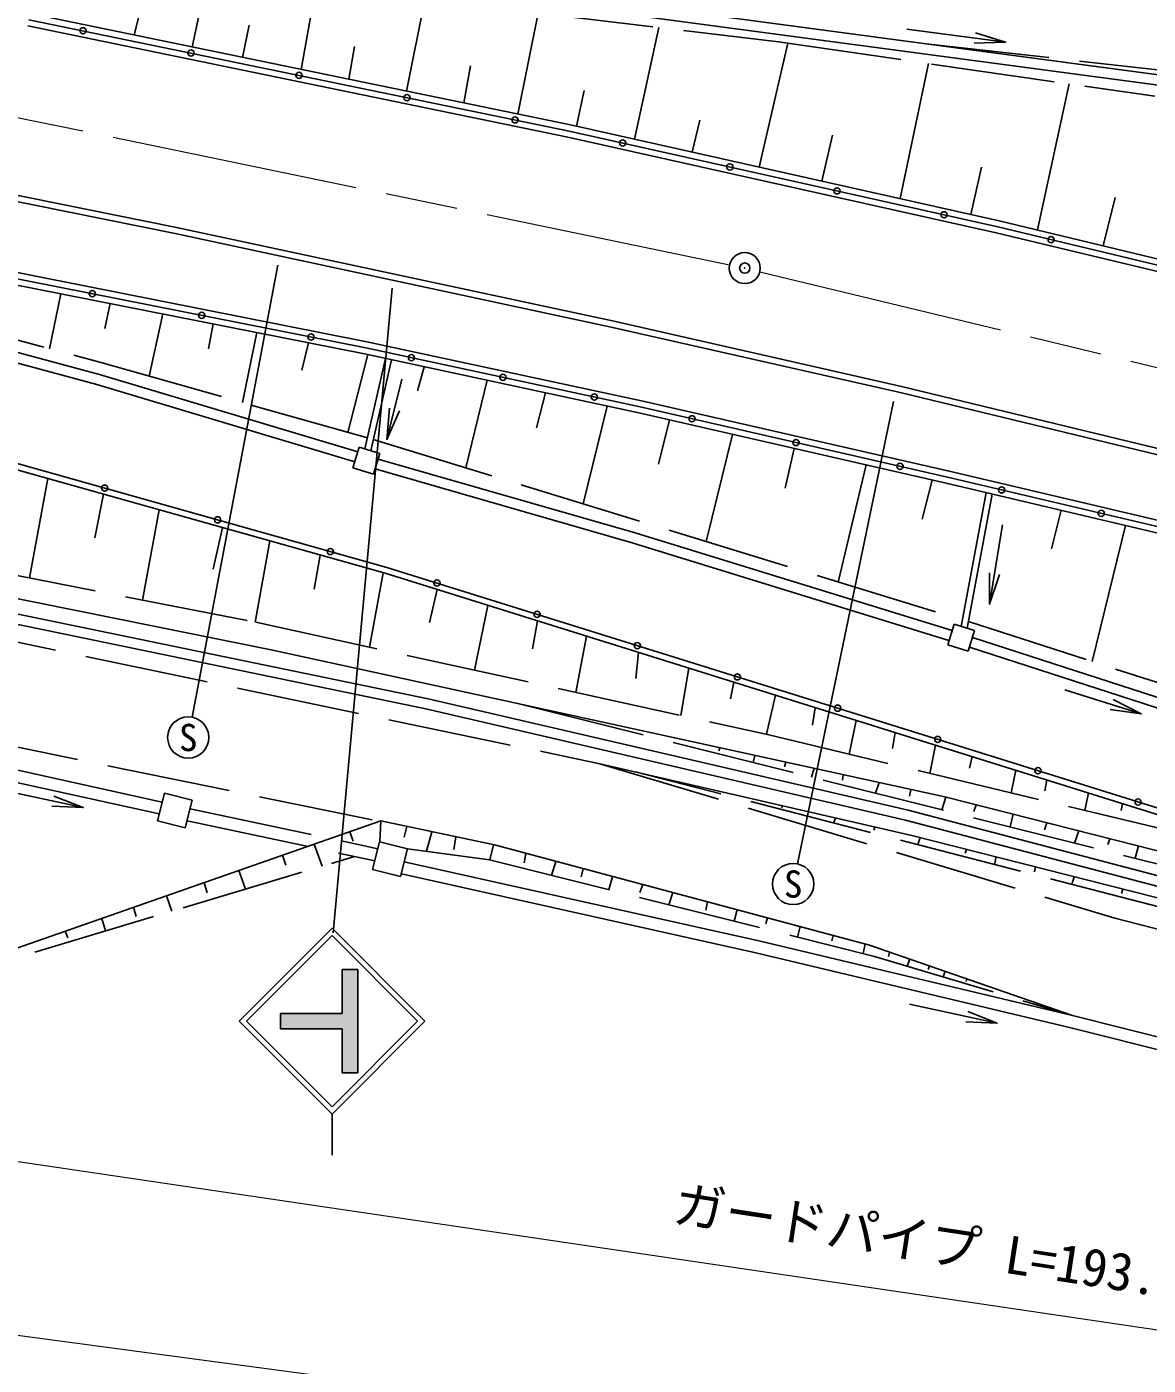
# Model space of a CAD drawing. Units: millimetres, scale not verified. Extents: x 40000 to 680000, y 20000 to 380000.
# Drawn here: x 433761 to 488106, y 236903 to 301762 of the extents above; entities that cross this region are included whole.
import ezdxf
from ezdxf.enums import TextEntityAlignment as Align

# ---------------------------------------------------------------- set-up
doc = ezdxf.new("R2010")
doc.units = ezdxf.units.MM
doc.header["$LTSCALE"] = 1000
doc.header["$PDMODE"] = 32
doc.header["$PDSIZE"] = 500
doc.linetypes.add('CHAIN', pattern=[18.5, 12, -1.5, 3.5, -1.5])
doc.linetypes.add('DASHED', pattern=[7.5, 6, -1.5])
for name, color, linetype, lineweight in [('M-BGD', 7, 'Continuous', 25), ('M-BGD-EXST', 7, 'Continuous', 25), ('M-BMK', 2, 'CHAIN', 13), ('M-BMK-SRVR', 3, 'Continuous', 25), ('M-STR-HTXT', 7, 'Continuous', 13), ('M-STR-STRC', 7, 'Continuous', 25)]:
    doc.layers.add(name, color=color, linetype=linetype, lineweight=lineweight)
doc.layers.add('M-OTRS', color=6, linetype='Continuous')
doc.styles.add('ＭＳ ゴシック', font='')
doc.styles.get('ＭＳ ゴシック').set_extended_font_data('MS Gothic')

# ---------------------------------------------------------------- blocks, each defined once
blk = doc.blocks.new('open_arrow')
at = {"color": 0, "linetype": 'Continuous', "lineweight": -2}
blk.add_lwpolyline([(7.5, 1.25), (0, 0), (7.5, -1.25)], dxfattribs=at)

msp = doc.modelspace()

# ---------------------------------------------------------------- hatches: boundary and pattern name
at = {"layer": 'M-STR-STRC'}
msp.add_hatch(color=256, dxfattribs=at).paths.add_polyline_path([(446053, 253949), (449053, 253949), (449053, 256074), (449803, 256074), (449803, 251074), (449053, 251074), (449053, 253199), (446053, 253199)])

# ---------------------------------------------------------------- linework, layer by layer
at = {"layer": 'M-BGD'}
for p, q in [((451474, 304397), (504951, 297241)), ((441781, 300780), (442487, 304173)), ((447054, 299693), (447766, 303652)), ((451417, 303900), (504837, 296751)), ((452164, 298640), (453056, 303081)), ((438963, 301361), (439316, 302796)), ((457559, 297528), (458541, 302424)), ((433809, 301811), (459981, 296416)), ((460044, 296709), (433867, 302105)), ((444215, 300279), (444543, 301835)), ((463209, 296310), (464390, 301724)), ((469250, 294960), (470641, 300964)), ((449364, 299217), (449635, 300811)), ((454939, 298068), (455256, 299869)), ((476091, 293433), (477457, 299979)), ((460399, 296937), (460779, 298674)), ((482734, 291916), (484280, 298993)), ((466009, 295685), (466377, 297234)), ((459981, 296416), (480742, 291779)), ((480810, 292071), (460044, 296709)), ((472285, 294283), (472811, 296510)), ((426755, 294617), (440953, 291742)), ((426812, 294912), (441015, 292036)), ((479515, 292668), (480026, 294955)), ((485916, 291149), (486499, 293491)), ((441015, 292036), (462146, 287504)), ((511880, 284584), (480810, 292071)), ((440953, 291742), (462081, 287211)), ((480742, 291779), (511809, 284293)), ((429042, 290693), (450247, 286497)), ((428987, 290398), (450187, 286203)), ((421914, 289039), (437286, 284907)), ((435412, 288821), (434866, 286160)), ((421767, 288561), (437149, 284426)), ((437795, 288350), (437551, 287148)), ((440350, 287844), (439694, 284828)), ((442802, 287359), (442571, 286160)), ((462146, 287504), (476156, 284323)), ((444914, 286941), (444209, 283551)), ((462081, 287211), (476087, 284031)), ((447413, 286446), (447097, 285127)), ((450187, 286203), (463485, 283340)), ((450247, 286497), (463550, 283632)), ((450282, 285876), (449320, 282105)), ((450144, 281307), (451143, 285691)), ((450431, 281218), (451436, 285627)), ((437286, 284907), (449799, 281161)), ((453022, 285286), (452692, 284113)), ((437149, 284426), (449652, 280684)), ((456071, 284629), (455036, 280388)), ((476156, 284323), (565498, 262721)), ((458893, 284021), (458457, 282325)), ((463550, 283632), (478663, 280180)), ((476087, 284031), (565428, 262429)), ((461886, 283377), (460721, 278645)), ((463485, 283340), (478595, 279888)), ((464901, 282708), (464375, 280574)), ((429335, 281711), (451211, 275564)), ((467955, 282011), (466682, 276817)), ((429258, 281421), (451126, 275277)), ((449870, 281391), (449563, 280393)), ((449870, 281391), (450868, 281084)), ((450560, 280086), (450868, 281084)), ((470955, 281325), (470509, 279407)), ((450560, 280086), (449563, 280393)), ((450638, 280337), (463093, 276751)), ((450785, 280815), (463236, 277231)), ((474430, 280532), (473076, 274856)), ((434785, 279868), (433899, 275054)), ((477641, 279798), (477154, 277903)), ((478595, 279888), (497880, 275335)), ((478663, 280180), (497952, 275626)), ((437485, 279109), (437067, 276992)), ((480257, 279187), (479040, 272707)), ((480549, 279118), (479328, 272618)), ((440179, 278352), (439377, 273981)), ((483891, 278330), (483418, 276470)), ((443239, 277492), (442789, 275472)), ((463236, 277231), (478599, 272501)), ((487002, 277595), (485389, 271006)), ((419076, 276920), (445599, 271565)), ((445542, 276845), (444825, 272914)), ((463093, 276751), (478451, 272023)), ((447973, 276162), (447693, 274513)), ((451027, 275304), (450365, 271699)), ((451126, 275277), (494801, 261636)), ((451211, 275564), (494898, 261920)), ((453656, 274486), (453270, 272887)), ((429009, 274190), (453209, 269200)), ((456096, 273724), (455459, 270581)), ((428907, 273700), (453102, 268712)), ((458512, 272970), (458272, 271612)), ((478695, 272813), (478387, 271815)), ((478695, 272813), (479692, 272506)), ((479385, 271508), (479692, 272506)), ((460881, 272230), (460367, 269504)), ((479385, 271508), (478387, 271815)), ((479589, 272172), (512518, 261505)), ((445599, 271565), (456874, 269110)), ((463406, 271441), (463283, 270184)), ((479442, 271694), (512371, 261027)), ((465850, 270678), (465461, 268386)), ((468017, 270001), (467862, 269190)), ((453209, 269200), (476467, 263803)), ((470036, 269370), (469609, 267476)), ((453102, 268712), (476347, 263317)), ((456874, 269110), (478252, 264442)), ((471970, 268766), (471831, 267920)), ((473959, 268145), (473617, 266517)), ((475841, 267557), (475711, 266789)), ((467349, 266823), (467302, 266676)), ((477799, 266946), (477517, 265583)), ((429962, 266475), (440326, 264195)), ((461535, 266050), (476645, 262572)), ((469041, 266453), (468954, 266111)), ((470544, 266125), (470473, 265906)), ((479569, 266393), (479452, 265843)), ((429815, 265893), (440179, 263614)), ((471910, 265827), (471789, 265400)), ((473330, 265517), (473285, 265246)), ((481686, 265732), (481463, 264638)), ((440436, 264627), (440095, 263280)), ((440436, 264627), (441783, 264286)), ((475075, 265136), (474894, 264621)), ((476603, 264802), (476544, 264479)), ((483199, 265259), (483096, 264734)), ((485207, 264632), (485038, 263782)), ((441442, 262939), (441783, 264286)), ((470376, 264015), (470339, 263913)), ((478293, 264432), (478106, 263816)), ((478252, 264442), (506368, 257318)), ((479760, 264060), (479654, 263737)), ((486857, 264117), (486799, 263779)), ((472959, 263420), (472852, 263181)), ((476467, 263803), (510368, 254871)), ((481567, 263602), (481419, 262985)), ((429303, 255733), (450921, 263280)), ((441442, 262939), (440095, 263280)), ((449412, 262753), (449571, 262295)), ((450924, 263279), (450866, 262270)), ((450921, 263280), (456420, 262116)), ((452186, 263012), (452049, 262484)), ((453397, 262756), (453128, 261806)), ((474855, 262984), (474806, 262832)), ((476347, 263317), (510240, 254388)), ((483190, 263191), (483077, 262846)), ((484745, 262797), (484534, 262203)), ((447685, 262150), (448074, 261086)), ((450861, 262271), (450520, 260924)), ((450861, 262271), (452208, 261930)), ((454556, 262511), (454452, 261893)), ((456373, 262126), (456195, 261390)), ((456420, 262116), (474606, 257258)), ((476645, 262572), (511002, 253846)), ((477053, 262469), (476937, 262129)), ((486240, 262418), (486153, 262135)), ((487633, 262066), (487465, 261469)), ((446157, 261617), (446315, 261140)), ((451867, 260583), (452208, 261930)), ((457940, 261710), (457857, 261250)), ((479294, 261899), (479239, 261715)), ((480745, 261531), (480655, 261171)), ((444037, 260877), (444356, 259974)), ((451867, 260583), (450520, 260924)), ((469229, 257474), (452048, 261299)), ((459400, 261320), (459191, 260639)), ((460724, 260966), (460622, 260568)), ((482643, 261049), (482599, 260808)), ((442363, 260292), (442511, 259798)), ((469094, 256889), (451918, 260713)), ((462153, 260585), (461965, 259943)), ((463610, 260195), (463467, 259806)), ((484510, 260575), (484410, 260204)), ((440532, 259653), (440787, 258907)), ((465064, 259807), (464875, 259213)), ((486868, 259976), (486807, 259760)), ((438939, 259097), (439069, 258655)), ((466752, 259356), (466661, 258962)), ((468184, 258974), (468036, 258420)), ((437393, 258557), (437569, 257945)), ((469664, 258578), (469581, 258296)), ((471244, 258156), (471104, 257650)), ((435628, 257941), (435752, 257611)), ((472832, 257732), (472775, 257475)), ((484298, 253263), (469094, 256889)), ((484441, 253846), (469229, 257474)), ((474386, 257317), (474293, 256850)), ((474606, 257258), (484441, 253846)), ((475575, 256922), (475512, 256711)), ((476551, 256583), (476418, 256242)), ((477504, 256253), (477439, 256074)), ((478270, 255987), (478167, 255720)), ((479319, 255623), (479283, 255503)), ((484441, 253846), (535531, 241013)), ((484298, 253263), (535383, 240432))]:
    msp.add_line(p, q, dxfattribs=at)
at = {"layer": 'M-BGD', "linetype": 'DASHED'}
for p, q in [((450696, 303364), (470185, 301030)), ((470185, 301030), (488431, 298393)), ((477322, 300938), (505326, 297787)), ((421562, 289751), (437420, 285471)), ((437420, 285471), (450265, 281837)), ((450555, 281763), (479096, 273009)), ((416466, 278470), (444865, 272906)), ((429286, 272778), (461535, 266050)), ((444865, 272906), (469656, 267466)), ((479389, 272939), (500027, 266292)), ((457811, 268905), (511193, 255518)), ((430336, 267457), (450496, 263331)), ((469656, 267466), (496235, 261100)), ((461535, 266050), (486484, 258573)), ((510969, 253362), (463236, 265658)), ((441678, 263872), (450775, 261930)), ((441531, 263290), (450627, 261348)), ((434157, 256924), (449649, 261557)), ((452208, 261930), (456182, 261394)), ((456182, 261394), (474849, 256710)), ((486484, 258573), (514550, 251360)), ((474849, 256710), (484441, 253846))]:
    msp.add_line(p, q, dxfattribs=at)
at = {"layer": 'M-BGD'}
for points in [[(567488, 271174), (511951, 284875), (480878, 292363), (460107, 297003), (433925, 302400), (413260, 306282), (393969, 309234)], [(392312, 296132), (404450, 294407), (428932, 290103), (450126, 285910), (463420, 283047), (478527, 279596), (497809, 275043), (514849, 270713), (564528, 258647)]]:
    msp.add_lwpolyline(points, dxfattribs=at)
for centre in [(436485, 301566), (441720, 300487), (446956, 299407), (452191, 298328), (457426, 297249), (462640, 296130), (467831, 294970), (473023, 293810), (478214, 292651), (483399, 291447), (436937, 288825), (442237, 287776), (447537, 286728), (452403, 285726), (456836, 284771), (461268, 283817), (466003, 282764), (471040, 281614), (476077, 280463), (437538, 279406), (481006, 279319), (485827, 278181), (443007, 277869), (448476, 276332), (453638, 274806), (458492, 273290), (463346, 271774), (468200, 270258), (473054, 268742), (477908, 267226), (482763, 265710), (487617, 264194)]:
    msp.add_circle(centre, 150, dxfattribs=at)
at = {"layer": 'M-BGD-EXST'}
for p, q in [((481194, 301021), (476412, 301652)), ((441771, 268305), (445921, 290205)), ((451216, 281762), (451938, 284679)), ((471104, 261200), (475761, 283601)), ((480415, 273774), (481037, 277628)), ((487768, 268466), (484057, 269635)), ((436495, 263921), (432400, 264794)), ((480780, 253474), (476538, 254397))]:
    msp.add_line(p, q, dxfattribs=at)
for centre in [(441585, 267322), (470901, 260221)]:
    msp.add_circle(centre, 1000, dxfattribs=at)
at = {"layer": 'M-BMK'}
for p, q in [((467821, 290216), (428583, 298329)), ((469284, 289889), (565667, 266680))]:
    msp.add_line(p, q, dxfattribs=at)
at = {"layer": 'M-BMK-SRVR'}
msp.add_circle((468555, 290065), 750, dxfattribs=at)
at = {"layer": 'M-OTRS'}
msp.add_point((468555, 290065), dxfattribs=at)
at = {"layer": 'M-STR-HTXT'}
for p, q in [((557132, 228490), (390824, 253027)), ((501673, 229231), (355159, 248753))]:
    msp.add_line(p, q, dxfattribs=at)
at = {"layer": 'M-STR-STRC'}
for p, q in [((451462, 289100), (448617, 257855)), ((444054, 253575), (448554, 258075)), ((444407, 253575), (448554, 257721)), ((453054, 253574), (448554, 258075)), ((452700, 253574), (448554, 257721)), ((449803, 256074), (449053, 256074)), ((449053, 253949), (449053, 256074)), ((449803, 251074), (449803, 256074)), ((446053, 253199), (446053, 253949)), ((449053, 253949), (446053, 253949)), ((444054, 253575), (448554, 249074)), ((444407, 253575), (448554, 249428)), ((449053, 253199), (446053, 253199)), ((448554, 249428), (452700, 253574)), ((448554, 249074), (453054, 253574)), ((449053, 251074), (449053, 253199)), ((449803, 251074), (449053, 251074)), ((448554, 249074), (448554, 247074))]:
    msp.add_line(p, q, dxfattribs=at)

# ---------------------------------------------------------------- block references
at = {"layer": 'M-BGD-EXST', "xscale": 200, "yscale": 200}
for p, rotation in [((481194, 301021), 172.5), ((451216, 281762), 76.1), ((480415, 273774), 80.8), ((487768, 268466), 162.5), ((436495, 263921), 168), ((480780, 253474), 167.7)]:
    msp.add_blockref('open_arrow', p, dxfattribs=dict(at, rotation=rotation))

# ---------------------------------------------------------------- texts
at = {"layer": 'M-BGD-EXST', "style": 'ＭＳ ゴシック'}
for p in [(441585, 267322), (470901, 260221)]:
    msp.add_text('S', height=1320, dxfattribs=at).set_placement(p, align=Align.MIDDLE_CENTER)
at = {"layer": 'M-STR-HTXT', "style": 'ＭＳ ゴシック'}
msp.add_text('ガードパイプ L=193.0', height=1833, rotation=351.279, dxfattribs=at).set_placement((464924, 243314), align=Align.BOTTOM_LEFT)

doc.saveas('drawing.dxf')
